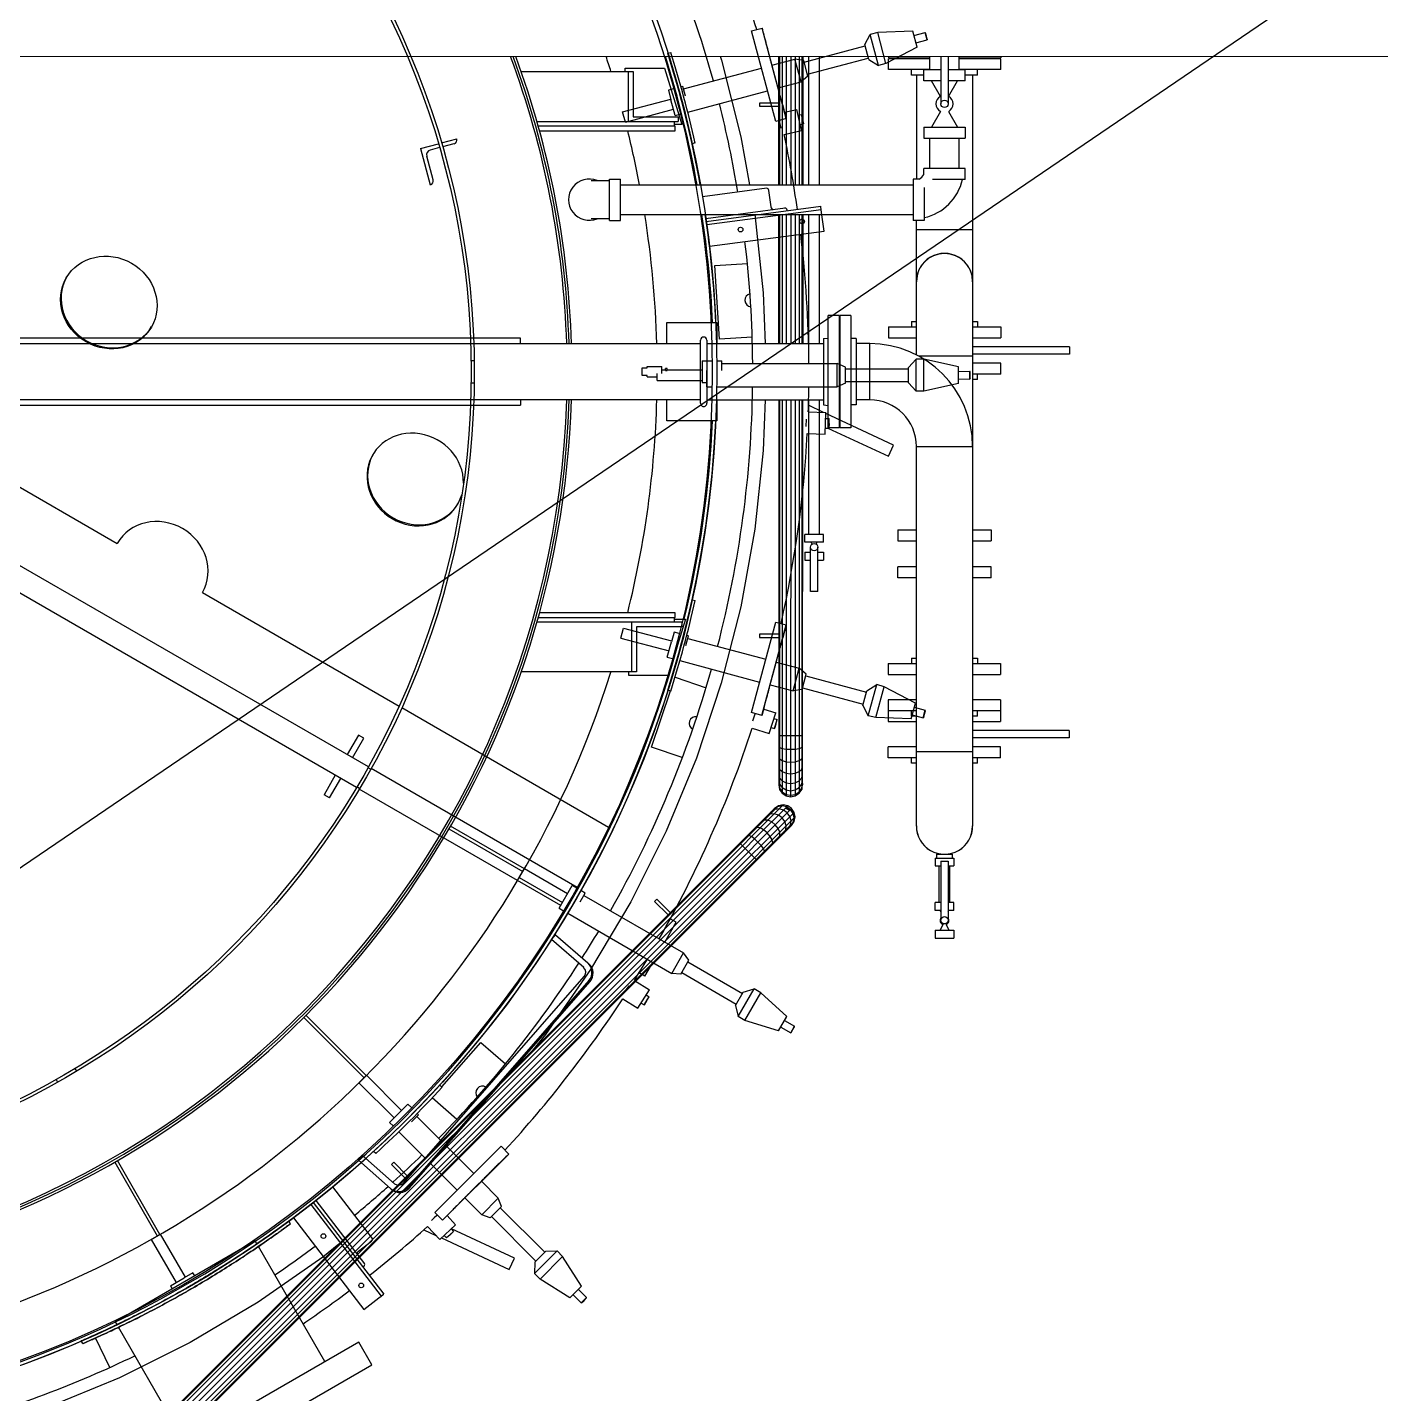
# Model space of a CAD drawing. Header units: metres. Extents: x 0 to 63075, y 0 to 44550.
# Drawn here: x 54203.9 to 54617.4, y 38707 to 39124.4 of the extents above; entities that cross this region are included whole.
import ezdxf

# ---------------------------------------------------------------- set-up
doc = ezdxf.new("R2010")
doc.units = ezdxf.units.M
doc.header["$LTSCALE"] = 75
for name, color, linetype in [('GSB', 7, 'Continuous'), ('ML6', 1, 'Continuous'), ('SDM', 7, 'Continuous'), ('SL1', 8, 'Continuous')]:
    doc.layers.add(name, color=color, linetype=linetype)
doc.styles.add('ROMANS', font='ROMANS.SHX')
doc.dimstyles.new('75___1-75', dxfattribs={"dimscale": 75, "dimtxt": 2.5, "dimasz": 2, "dimexe": 1.5, "dimexo": 1, "dimgap": 0.5, "dimtad": 1, "dimdec": 0, "dimzin": 12, "dimtxsty": 'ROMANS', "dimcen": 0, "dimclrd": 256, "dimclre": 256, "dimclrt": 3, "dimazin": 3, "dimtfac": 1, "dimtdec": 0, "dimtmove": 0, "dimatfit": 0, "dimfxl": 1, "dimlwd": -1, "dimlwe": -1, "dimarcsym": 0})

# ---------------------------------------------------------------- blocks, each defined once
blk = doc.blocks.new('A$C6bae614f')
at = {"layer": 'SL1'}
for p, q in [((376590.2, 35347.8), (376611.7, 35353.5)), ((376639.6, 35163.5), (376590.2, 35347.8)), ((376661, 35169.3), (376611.7, 35353.5)), ((376820.7, 35319.7), (376831.6, 35340.5)), ((376847, 35344.3), (376831.6, 35340.5)), ((376848.6, 35277.2), (376831.6, 35340.5)), ((376918.6, 35347.3), (376847, 35344.3)), ((376863.8, 35281.6), (376847, 35344.3)), ((376927.3, 35314.8), (376918.6, 35347.3)), ((376920.9, 35338.5), (376943.4, 35344.6)), ((376947.5, 35329.5), (376943.4, 35344.6)), ((376944.3, 35344), (376943.4, 35344.6)), ((376946.1, 35337.2), (376944.3, 35344)), ((376947.9, 35330.5), (376946.1, 35337.2)), ((376697.7, 35283.8), (376821.4, 35317)), ((376828.8, 35289.7), (376820.7, 35319.7)), ((376927.3, 35314.8), (376863.8, 35281.6)), ((376924.9, 35323.6), (376947.5, 35329.5)), ((376947.9, 35330.5), (376947.5, 35329.5)), ((371508.3, 35296), (387557.8, 35295.5)), ((376420.1, 35302.2), (376426.2, 35303.8)), ((376526.4, 35295.9), (376529, 35288.1)), ((376529, 35288.1), (376568.7, 35132.4)), ((376632, 35277.8), (376678.7, 35290.3)), ((376645.7, 35034.3), (376645.7, 35295.8)), ((376647.6, 35295.8), (376647.5, 35034.3)), ((376652.8, 35295.8), (376652.8, 35034.3)), ((376660.8, 35295.8), (376660.7, 35034.3)), ((376670.1, 35295.8), (376670.1, 35034.3)), ((376691.1, 35244.2), (376678.7, 35290.3)), ((376696.7, 35287.3), (376678.7, 35290.3)), ((376679.4, 35295.8), (376679.4, 35034.3)), ((376687.3, 35295.8), (376687.3, 35034.3)), ((376692.6, 35295.8), (376692.6, 35034.3)), ((376694.5, 35295.8), (376694.5, 35034.3)), ((376705.2, 35255.8), (376696.7, 35287.3)), ((376704.2, 35259.3), (376828, 35292.4)), ((376707.3, 35034.3), (376707.3, 35295.8)), ((376728.6, 35034.3), (376728.6, 35295.8)), ((376828.8, 35289.7), (376848.6, 35277.2)), ((376863.8, 35281.6), (376848.6, 35277.2)), ((376868.7, 35295.8), (376868.7, 35292.7)), ((376868.7, 35292.7), (376952.8, 35292.7)), ((376952.8, 35291.1), (376868.7, 35291.1)), ((376868.7, 35268.8), (376868.7, 35291.1)), ((376952.8, 35268.6), (376952.8, 35295.8)), ((376975.5, 35295.8), (376975.5, 35199.1)), ((376990.5, 35295.8), (376990.5, 35199.1)), ((377013.1, 35268.6), (377013.1, 35295.8)), ((377013.1, 35292.7), (377097.3, 35292.7)), ((377097.3, 35291.1), (377013.1, 35291.1)), ((377097.3, 35295.8), (377097.3, 35292.7)), ((377097.3, 35268.8), (377097.3, 35291.1)), ((376121.6, 35265), (376349.3, 35265)), ((376333.4, 35272.1), (376413.4, 35272.1)), ((376333.4, 35265), (376333.4, 35272.1)), ((376339.7, 35265), (376339.7, 35163.4)), ((376349.3, 35265), (376349.3, 35173)), ((376413.4, 35272.1), (376448.4, 35157.1)), ((376452.1, 35229.6), (376610.5, 35272)), ((376705.2, 35255.8), (376691.1, 35244.2)), ((376952.8, 35268.8), (376868.7, 35268.8)), ((376915.5, 35257.8), (376915.5, 35268.8)), ((376940.9, 35257.8), (376915.5, 35257.8)), ((376925.8, 35257.8), (376925.8, 35046.2)), ((376975.5, 35268.6), (376940.9, 35268.6)), ((376940.9, 35246.3), (376940.9, 35268.6)), ((377025, 35268.6), (376990.5, 35268.6)), ((377097.3, 35268.8), (377013.1, 35268.8)), ((377025, 35246.3), (377025, 35268.6)), ((377050.4, 35257.8), (377025, 35257.8)), ((377040.1, 35257.8), (377040.1, 33729.7)), ((377050.4, 35257.8), (377050.4, 35268.8)), ((376431.8, 35229.6), (376421.3, 35226.8)), ((376421.3, 35226.8), (376426.5, 35207.2)), ((376441, 35232.1), (376441, 35232.1)), ((376450.7, 35234.7), (376447, 35233.7)), ((376456, 35215.1), (376450.7, 35234.7)), ((376460.7, 35182.5), (376622.9, 35225.9)), ((376644.3, 35231.7), (376691.1, 35244.2)), ((376975.5, 35246.3), (376940.9, 35246.3)), ((376974.5, 35214.2), (376956.5, 35246.3)), ((377025, 35246.3), (376990.5, 35246.3)), ((376991.4, 35214.2), (377009.4, 35246.3)), ((376328.2, 35182.7), (376426.1, 35208.9)), ((376435, 35175.6), (376426.5, 35207.2)), ((376606.6, 35200.9), (376606.6, 35194.6)), ((376645.7, 35200.9), (376606.6, 35200.9)), ((376606.6, 35194.6), (376645.7, 35194.6)), ((376333.7, 35162.2), (376328.2, 35182.7)), ((376333.7, 35162.2), (376431.6, 35188.4)), ((376349.3, 35173), (376441.3, 35173)), ((376435, 35175.6), (376445.4, 35178.4)), ((376441.3, 35173), (376441.3, 35163.4)), ((376661, 35169.3), (376639.6, 35163.5)), ((376657.6, 35182.3), (376682.4, 35188)), ((376692.3, 35145.2), (376682.4, 35188)), ((376685.2, 35176), (376692, 35177.6)), ((376696.3, 35158.8), (376692, 35177.6)), ((376694.2, 35168.2), (376692, 35177.6)), ((376694.2, 35168.2), (376696.3, 35158.8)), ((376974.5, 35183.9), (376956.5, 35151.8)), ((376991.4, 35183.9), (377009.4, 35151.8)), ((376153.8, 35163.4), (376441.3, 35163.4)), ((376435.1, 35153.9), (376156.5, 35153.9)), ((376159.1, 35144.4), (376435.1, 35144.4)), ((376432.8, 35163.4), (376432.8, 35153.9)), ((376448.4, 35157.1), (376432.8, 35157.1)), ((376435.1, 35144.4), (376435.1, 35153.9)), ((376646.8, 35164.1), (376650.1, 35149.9)), ((376656.8, 35136.9), (376692.3, 35145.2)), ((376689.5, 35157.2), (376696.3, 35158.8)), ((376940.9, 35151.8), (377025, 35151.8)), ((376940.9, 35151.8), (376940.9, 35129.6)), ((377025, 35151.8), (377025, 35129.6)), ((375917.2, 35108.2), (375953.6, 35117.9)), ((375955.8, 35110.2), (375936.7, 35105.1)), ((375959.7, 35119.6), (375990.8, 35127.9)), ((375985.1, 35118.1), (375961.9, 35111.9)), ((376475.6, 35119.6), (376469.5, 35118)), ((376568.7, 35132.4), (376586.4, 35034.3)), ((376940.9, 35129.6), (377025, 35129.6)), ((376952.8, 35067.7), (376952.8, 35129.6)), ((377013.1, 35067.7), (377013.1, 35129.6)), ((375917.2, 35108.2), (375936.9, 35034.6)), ((375942.6, 35044.4), (375929.6, 35092.9)), ((377025, 35067.7), (376940.9, 35067.7)), ((376940.9, 35055.6), (376940.9, 35067.7)), ((377025, 35045.4), (377025, 35067.7)), ((376264.1, 35043), (376301.4, 35043)), ((376301.4, 34962.1), (376301.4, 35046.2)), ((376301.4, 35046.2), (376323.6, 35046.2)), ((376323.6, 34962.1), (376323.6, 35046.2)), ((376323.6, 35034.3), (376919.5, 35034.3)), ((376621.5, 35027.4), (376490.4, 35010.2)), ((376919.5, 35046.2), (376919.5, 34962.1)), ((376931.6, 35046.2), (376919.5, 35046.2)), ((376941.7, 35028.8), (376941.7, 34962.1)), ((377025, 35045.4), (376958.3, 35045.4)), ((376630, 34989.8), (376625.6, 35022.9)), ((376323.6, 34974), (376919.5, 34974)), ((376497.3, 34966.2), (376658.5, 34987.5)), ((376498.2, 34960), (376731.4, 34990.7)), ((376499.2, 34953.7), (376732.2, 34984.4)), ((376597.2, 34974), (376614.3, 34814.7)), ((376645.7, 34711.3), (376645.7, 34974)), ((376647.5, 34974), (376647.5, 34711.3)), ((376652.8, 34974), (376652.8, 34711.3)), ((376660.7, 34974), (376660.7, 34711.3)), ((376662.8, 34981.6), (376662.6, 34983)), ((376670.1, 34974), (376670.1, 34711.3)), ((376679.4, 34974), (376679.4, 34711.3)), ((376687.3, 34974), (376687.3, 34711.3)), ((376692.6, 34974), (376692.6, 34711.3)), ((376694.5, 34974), (376694.5, 34711.3)), ((376707.3, 34711.3), (376707.3, 34974)), ((376728.6, 34711.3), (376728.6, 34974)), ((376731.5, 34989.3), (376731.4, 34990.7)), ((376732.2, 34984.4), (376731.5, 34989.3)), ((376733, 34978.4), (376732.2, 34984.4)), ((376738, 34940.3), (376733, 34978.4)), ((376301.4, 34965.3), (376264.1, 34965.3)), ((376301.4, 34962.1), (376323.6, 34962.1)), ((376498.4, 34960), (376498.5, 34958.6)), ((376498.5, 34958.6), (376500, 34947.7)), ((376500, 34947.7), (376504.3, 34914.6)), ((376941.7, 34962.1), (376919.5, 34962.1)), ((376925.8, 34688.6), (376925.8, 34962.1)), ((376505, 34909.6), (376738, 34940.3)), ((377040.1, 34942.7), (376925.8, 34942.7)), ((376504.3, 34914.6), (376505, 34909.6)), ((376515.6, 34870), (376582, 34874.3)), ((376525.4, 34720.3), (376515.6, 34870)), ((376614.3, 34814.7), (376618, 34711.3)), ((376418.1, 34754.2), (376520.1, 34754.2)), ((376418.1, 34711.3), (376418.1, 34754.2)), ((376520.1, 34754.2), (376520.1, 34711.3)), ((376746.1, 34539.9), (376746.1, 34768.5)), ((376768.5, 34768.5), (376746.1, 34768.5)), ((376768.5, 34768.5), (376768.5, 34539.9)), ((376770.1, 34768.5), (376770.1, 34539.9)), ((376792.4, 34768.5), (376770.1, 34768.5)), ((376792.4, 34768.5), (376792.4, 34539.9)), ((376915.5, 34756.5), (376925.8, 34756.5)), ((376915.5, 34756.5), (376915.5, 34745.5)), ((377040.1, 34756.5), (377050.4, 34756.5)), ((377050.4, 34756.5), (377050.4, 34745.5)), ((376120.1, 34722.4), (374662.2, 34722.5)), ((376120.1, 34711.3), (376120.1, 34722.4)), ((376591.8, 34724.6), (376525.4, 34720.3)), ((376736.8, 34721.6), (376746.1, 34722.7)), ((376736.8, 34721.6), (376736.8, 34586.7)), ((376770.1, 34732.8), (376768.5, 34732.8)), ((376803.4, 34721.6), (376792.4, 34721.6)), ((376803.4, 34721.6), (376803.4, 34586.7)), ((376868.7, 34745.5), (376925.8, 34745.5)), ((376868.7, 34745.5), (376868.7, 34723.2)), ((376868.7, 34723.2), (376925.8, 34723.2)), ((377040.1, 34745.5), (377097.3, 34745.5)), ((377040.1, 34723.2), (377097.3, 34723.2)), ((377097.3, 34745.5), (377097.3, 34723.2)), ((374370.1, 34711.4), (376486.7, 34711.3)), ((376486.7, 34589.9), (376486.7, 34718.5)), ((376499.4, 34718.5), (376499.4, 34589.9)), ((376499.4, 34711.3), (376736.8, 34711.3)), ((376831, 34711.3), (376803.4, 34711.3)), ((376830.9, 34597), (376831, 34711.3)), ((377237, 34704.9), (377040.1, 34704.9)), ((377237, 34704.9), (377237, 34689.9)), ((376026.3, 34676.7), (376019.9, 34676.7)), ((376490.1, 34676.2), (376490.1, 34632.2)), ((376490.1, 34676.2), (376510.5, 34676.2)), ((376520, 34676.2), (376530.1, 34676.2)), ((376530.1, 34656.9), (376530.1, 34676.2)), ((376530.1, 34671.1), (376764.7, 34671.1)), ((376764.7, 34623.4), (376764.7, 34671.1)), ((376781.3, 34663.6), (376764.7, 34671.1)), ((376909.4, 34662.8), (376925.4, 34680)), ((376925.4, 34614.4), (376925.4, 34680)), ((376941.2, 34679.7), (376925.4, 34680)), ((377040.1, 34685.7), (376931.2, 34685.7)), ((376941.2, 34614.8), (376941.2, 34679.7)), ((377011.1, 34664), (376941.2, 34679.7)), ((377237, 34689.9), (377040.1, 34689.9)), ((377097.3, 34671.6), (377040.1, 34671.6)), ((377097.3, 34649.3), (377097.3, 34671.6)), ((376368.2, 34661.9), (376378.2, 34661.9)), ((376368.2, 34646.4), (376368.2, 34661.9)), ((376378.2, 34646.4), (376368.2, 34646.4)), ((376378.2, 34661.9), (376378.2, 34664.8)), ((376378.2, 34664.8), (376408.2, 34664.8)), ((376378.2, 34643.5), (376378.2, 34646.4)), ((376378.2, 34643.5), (376398.2, 34643.5)), ((376398.2, 34636.6), (376398.2, 34650.7)), ((376408.2, 34650.7), (376408.2, 34664.8)), ((376408.2, 34657.9), (376415.7, 34657.9)), ((376415.7, 34657.7), (376415.7, 34660.7)), ((376415.7, 34660.7), (376418.9, 34660.7)), ((376418.9, 34660.6), (376415.7, 34660.6)), ((376418.9, 34656.2), (376415.7, 34656.2)), ((376415.7, 34655.8), (376415.7, 34656.2)), ((376418.9, 34660.6), (376418.9, 34660.7)), ((376418.9, 34657.7), (376418.9, 34660.6)), ((376418.9, 34657.9), (376490.1, 34657.9)), ((376418.9, 34655.8), (376418.9, 34656.2)), ((376499.6, 34623.4), (376499.6, 34656.9)), ((376781.3, 34630.9), (376781.3, 34663.6)), ((376781.3, 34659.9), (376909.4, 34659.9)), ((376909.4, 34631.7), (376909.4, 34662.8)), ((377011.1, 34630.4), (377011.1, 34664)), ((377011.1, 34655), (377034.4, 34655.1)), ((377011.1, 34639.5), (377034.4, 34639.4)), ((377034.4, 34639.4), (377034.4, 34655.1)), ((377035.1, 34654.2), (377034.4, 34655.1)), ((377035.1, 34640.3), (377034.4, 34639.4)), ((377035.1, 34640.3), (377035.1, 34654.2)), ((377097.3, 34649.3), (377040.1, 34649.3)), ((377050.4, 34638.3), (377040.1, 34638.3)), ((377050.4, 34638.3), (377050.4, 34649.3)), ((376019.9, 34631.7), (376026.3, 34631.7)), ((376398.2, 34636.6), (376490.1, 34636.6)), ((376490.1, 34632.2), (376499.6, 34632.2)), ((376499.6, 34623.4), (376510.3, 34623.4)), ((376519.9, 34623.4), (376764.7, 34623.4)), ((376781.3, 34630.9), (376764.7, 34623.4)), ((376781.3, 34634.5), (376909.4, 34634.5)), ((376909.4, 34631.7), (376925.4, 34614.4)), ((376941.2, 34614.8), (376925.4, 34614.4)), ((377011.1, 34630.4), (376941.2, 34614.8)), ((376486.7, 34597), (374370.1, 34597.1)), ((374662.2, 34586), (376120.1, 34585.9)), ((376120.1, 34597), (376120.1, 34585.9)), ((376418.1, 34554.2), (376418.1, 34597)), ((376499.4, 34597), (376736.8, 34597)), ((376520.1, 34597), (376520.1, 34554.2)), ((376618, 34597), (376614.3, 34493.7)), ((376645.7, 34597), (376645.6, 33816.3)), ((376647.5, 34597), (376647.5, 33807.2)), ((376652.8, 34597), (376652.8, 33796.5)), ((376660.7, 34597), (376660.7, 33791.2)), ((376670.1, 34597), (376670, 33789.4)), ((376679.4, 34597), (376679.4, 33794.3)), ((376687.3, 34597), (376687.3, 33799.4)), ((376692.6, 34597), (376692.6, 33804.4)), ((376694.4, 33816.3), (376694.5, 34597)), ((376736.9, 34571.5), (376706.2, 34585.9)), ((376707.3, 34323.1), (376707.3, 34597)), ((376728.6, 34323.1), (376728.6, 34597)), ((376736.8, 34586.7), (376746.1, 34585.6)), ((376803.4, 34586.7), (376792.4, 34586.7)), ((376830.9, 34597), (376803.4, 34597)), ((374849.7, 34565), (375300.1, 34305)), ((376520.1, 34554.2), (376418.1, 34554.2)), ((376701.2, 34557.5), (376700.7, 34542.9)), ((376705.8, 34572.6), (376741.7, 34571.4)), ((376741, 34549.4), (376741.7, 34571.4)), ((376741.3, 34559.1), (376748.3, 34558.8)), ((376879.4, 34505.1), (376741.7, 34569.3)), ((376747.6, 34539.5), (376748.3, 34558.8)), ((376748, 34549.1), (376748.3, 34558.8)), ((376770.1, 34575.5), (376768.5, 34575.5)), ((376703.8, 34528.6), (376740.2, 34527.4)), ((376740.2, 34527.4), (376741, 34549.4)), ((376740.7, 34539.7), (376747.6, 34539.5)), ((376745.4, 34539.6), (376868.7, 34482.1)), ((376768.5, 34539.9), (376746.1, 34539.9)), ((376748, 34549.1), (376747.6, 34539.5)), ((376792.4, 34539.9), (376770.1, 34539.9)), ((375810.9, 33850.2), (374642, 34525.1)), ((376868.7, 34482.1), (376879.4, 34505.1)), ((376925.8, 33729.7), (376925.8, 34502.2)), ((376925.8, 34502.2), (377040.1, 34502.2)), ((375786.8, 33808.4), (374617.8, 34483.3)), ((376614.3, 34493.7), (376597.2, 34334)), ((376597.2, 34334), (376568.6, 34175.9)), ((376887.7, 34332.7), (376925.8, 34332.7)), ((376887.7, 34332.7), (376887.7, 34310.4)), ((377040.1, 34332.7), (377078.2, 34332.7)), ((377078.2, 34332.7), (377078.2, 34310.4)), ((376737, 34323.1), (376698.9, 34323.1)), ((376698.9, 34307.2), (376698.9, 34323.1)), ((376737, 34307.2), (376698.9, 34307.2)), ((376714, 34303.5), (376711.8, 34307.2)), ((376721.8, 34303.5), (376724.1, 34307.2)), ((376737, 34307.2), (376737, 34323.1)), ((376887.7, 34310.4), (376925.8, 34310.4)), ((377040.1, 34310.4), (377078.2, 34310.4)), ((376698.9, 34286.9), (376710.4, 34286.9)), ((376698.9, 34286.9), (376698.9, 34271.1)), ((376710.4, 34207.1), (376710.4, 34297.1)), ((376725.4, 34207.1), (376725.4, 34297.1)), ((376725.4, 34286.9), (376737, 34286.9)), ((376737, 34286.9), (376737, 34271.1)), ((376698.9, 34271.1), (376710.4, 34271.1)), ((376725.4, 34271.1), (376737, 34271.1)), ((376925.8, 34257), (376887.7, 34257)), ((376887.7, 34234.7), (376887.7, 34257)), ((377078.2, 34257), (377040.1, 34257)), ((377078.2, 34234.7), (377078.2, 34257)), ((376925.8, 34234.7), (376887.7, 34234.7)), ((377078.2, 34234.7), (377040.1, 34234.7)), ((375473.3, 34205), (375873.3, 33974)), ((376725.4, 34207.1), (376710.4, 34207.1)), ((376469.4, 34190.4), (376475.5, 34188.7)), ((376568.6, 34175.9), (376528.9, 34020.3)), ((376448.6, 34144.9), (376153.8, 34144.9)), ((376156.5, 34154.4), (376435, 34154.4)), ((376435, 34164), (376159.1, 34164)), ((376347, 34043.3), (376347, 34144.9)), ((376456, 34150.9), (376421, 34035.9)), ((376432.7, 34154.4), (376432.7, 34144.9)), ((376432.7, 34150.9), (376456, 34150.9)), ((376435, 34154.4), (376435, 34164)), ((376448.6, 34144.9), (376448.6, 34135.4)), ((376590.2, 33960.6), (376639.5, 34144.8)), ((376611.6, 33954.8), (376661, 34139)), ((376639.5, 34144.8), (376661, 34139)), ((376324.6, 34112.3), (376330.1, 34132.8)), ((376324.6, 34112.3), (376422.5, 34086.1)), ((376330.1, 34132.8), (376427.9, 34106.6)), ((376356.6, 34135.4), (376356.6, 34043.3)), ((376448.6, 34135.4), (376356.6, 34135.4)), ((376432.8, 34124.5), (376427.5, 34104.9)), ((376443.3, 34121.7), (376432.8, 34124.5)), ((376452.4, 34119.2), (376452.4, 34119.2)), ((376457, 34097), (376462.2, 34116.6)), ((376462.2, 34116.6), (376458.5, 34117.6)), ((376460.8, 34111.5), (376619.3, 34069.1)), ((376606.6, 34120.1), (376606.6, 34113.8)), ((376645.7, 34120.1), (376606.6, 34120.1)), ((376606.6, 34113.8), (376645.7, 34113.8)), ((376419, 34073.3), (376427.5, 34104.9)), ((376419, 34073.3), (376429.4, 34070.5)), ((376444.7, 34066.4), (376606.9, 34022.9)), ((376640.7, 34063.3), (376687.4, 34050.8)), ((376868.6, 34060.7), (376925.8, 34060.7)), ((376868.6, 34060.7), (376868.6, 34038.3)), ((376915.5, 34071.6), (376925.8, 34071.6)), ((376915.5, 34071.6), (376915.5, 34060.7)), ((377040.1, 34071.6), (377050.4, 34071.6)), ((377040.1, 34060.7), (377097.2, 34060.7)), ((377050.4, 34071.6), (377050.4, 34060.7)), ((377097.2, 34060.7), (377097.2, 34038.3)), ((376356.6, 34043.3), (376121.6, 34043.3)), ((376341, 34035.9), (376341, 34043.3)), ((376421, 34035.9), (376341, 34035.9)), ((376434.8, 34032.4), (376434.8, 34032.5)), ((376434.8, 34032.5), (376497.8, 34011.1)), ((376675.1, 34004.7), (376687.4, 34050.8)), ((376701.6, 34039.2), (376687.4, 34050.8)), ((376693.1, 34007.6), (376701.6, 34039.2)), ((376700.6, 34035.7), (376824.4, 34002.5)), ((376868.6, 34038.3), (376925.8, 34038.3)), ((377040.1, 34038.3), (377097.2, 34038.3)), ((376386.6, 33890.5), (376425.4, 34004.7)), ((376426.2, 34004.5), (376420.1, 34006.1)), ((376528.9, 34020.3), (376478.2, 33867.9)), ((376628.3, 34017.2), (376675.1, 34004.7)), ((376693.1, 34007.6), (376675.1, 34004.7)), ((376694, 34011.1), (376817.8, 33978)), ((376817.1, 33975.2), (376825.1, 34005.3)), ((376825.1, 34005.3), (376845, 34017.8)), ((376828, 33954.4), (376845, 34017.8)), ((376843.4, 33950.7), (376860.2, 34013.4)), ((376860.2, 34013.4), (376845, 34017.8)), ((376923.7, 33980.2), (376860.2, 34013.4)), ((375878.9, 33970.8), (376299.7, 33727.8)), ((376817.1, 33975.2), (376828, 33954.4)), ((376868.6, 33986.8), (376868.6, 33942.8)), ((376925.8, 33986.8), (376868.6, 33986.8)), ((376915, 33947.7), (376923.7, 33980.2)), ((376921.3, 33971.4), (376943.9, 33965.5)), ((377097.2, 33986.8), (377040.1, 33986.8)), ((377097.2, 33986.8), (377097.2, 33942.8)), ((376611.6, 33954.8), (376590.2, 33960.6)), ((376596.8, 33957.4), (376592.5, 33943.5)), ((376615.1, 33967.8), (376639.5, 33960.4)), ((376626.6, 33918.3), (376639.5, 33960.4)), ((376635.9, 33948.6), (376642.6, 33946.5)), ((376636.9, 33928), (376642.6, 33946.5)), ((376639.8, 33937.3), (376642.6, 33946.5)), ((376843.4, 33950.7), (376828, 33954.4)), ((376915, 33947.7), (376843.4, 33950.7)), ((376925.8, 33964.4), (376868.6, 33964.4)), ((376868.6, 33942.8), (376925.8, 33942.8)), ((376915.5, 33953.5), (376915.5, 33964.4)), ((376925.8, 33953.5), (376915.5, 33953.5)), ((376917.3, 33956.4), (376939.8, 33950.3)), ((376939.8, 33950.3), (376943.9, 33965.5)), ((376940.6, 33951), (376939.8, 33950.3)), ((376940.6, 33951), (376942.5, 33957.7)), ((376942.5, 33957.7), (376944.3, 33964.5)), ((376944.3, 33964.5), (376943.9, 33965.5)), ((377097.2, 33964.4), (377040.1, 33964.4)), ((377050.4, 33953.5), (377040.1, 33953.5)), ((377040.1, 33942.8), (377097.2, 33942.8)), ((377050.4, 33953.5), (377050.4, 33964.4)), ((375790.7, 33914.8), (375767.8, 33875.1)), ((375801.7, 33908.5), (375790.7, 33914.8)), ((376591.8, 33928.9), (376626.6, 33918.3)), ((376630.2, 33930.1), (376636.9, 33928)), ((376639.8, 33937.3), (376636.9, 33928)), ((377236.9, 33924.5), (377040.1, 33924.5)), ((377236.9, 33924.5), (377236.9, 33909.5)), ((375778.8, 33868.8), (375801.7, 33908.5)), ((376449.6, 33869), (376386.6, 33890.5)), ((376645.6, 33913.8), (376694.4, 33913.8)), ((376645.6, 33891.5), (376647.5, 33889.4)), ((376647.5, 33889.4), (376652.8, 33887.7)), ((376652.8, 33887.7), (376660.7, 33886.5)), ((376679.4, 33886.5), (376687.3, 33887.7)), ((376687.3, 33887.7), (376692.6, 33889.4)), ((376692.6, 33889.4), (376694.4, 33891.5)), ((376925.8, 33891.2), (376868.6, 33891.2)), ((376868.6, 33868.9), (376868.6, 33891.2)), ((377236.9, 33909.5), (377040.1, 33909.5)), ((377097.2, 33891.2), (377040.1, 33891.2)), ((377097.2, 33868.9), (377097.2, 33891.2)), ((376478.2, 33867.9), (376416.7, 33719.5)), ((376645.6, 33870.4), (376647.5, 33866.3)), ((376647.5, 33866.3), (376652.8, 33862.9)), ((376652.8, 33862.9), (376660.7, 33860.6)), ((376660.7, 33886.5), (376670, 33886.1)), ((376660.7, 33860.6), (376670, 33859.8)), ((376670, 33886.1), (376679.4, 33886.5)), ((376670, 33859.8), (376679.4, 33860.6)), ((376679.4, 33860.6), (376687.3, 33862.9)), ((376687.3, 33862.9), (376692.6, 33866.3)), ((376692.6, 33866.3), (376694.4, 33870.4)), ((376925.8, 33868.9), (376868.6, 33868.9)), ((376915.5, 33857.9), (376915.5, 33868.9)), ((376925.8, 33881.7), (377040.1, 33881.7)), ((377097.2, 33868.9), (377040.1, 33868.9)), ((377050.4, 33857.9), (377050.4, 33868.9)), ((375743.6, 33833.3), (375720.7, 33793.6)), ((375810.1, 33848.8), (375815.6, 33845.6)), ((376235.7, 33604.9), (375816.4, 33847)), ((376645.6, 33851.4), (376647.5, 33845.6)), ((376645.6, 33835.6), (376647.5, 33828.3)), ((376647.5, 33845.6), (376652.8, 33840.7)), ((376652.8, 33840.7), (376660.7, 33837.4)), ((376660.7, 33837.4), (376670, 33836.2)), ((376670, 33836.2), (376679.4, 33837.4)), ((376679.4, 33837.4), (376687.3, 33840.7)), ((376687.3, 33840.7), (376692.6, 33845.6)), ((376692.6, 33845.6), (376694.4, 33851.4)), ((376692.6, 33828.3), (376694.4, 33835.6)), ((376925.8, 33857.9), (376915.5, 33857.9)), ((377050.4, 33857.9), (377040.1, 33857.9)), ((375731.7, 33787.2), (375754.6, 33826.9)), ((375793.1, 33806.6), (375787.6, 33809.8)), ((376202.2, 33568.5), (375792.3, 33805.2)), ((376645.6, 33823.7), (376647.5, 33815.3)), ((376645.6, 33816.3), (376647.5, 33807.2)), ((376645.6, 33816.3), (376645.6, 33813.8)), ((376645.6, 33813.8), (376647.5, 33804.4)), ((376647.5, 33828.3), (376652.8, 33822.1)), ((376647.5, 33815.3), (376652.8, 33808.1)), ((376647.5, 33807.2), (376652.8, 33799.4)), ((376647.5, 33807.2), (376647.5, 33804.4)), ((376647.5, 33804.4), (376652.8, 33796.5)), ((376652.8, 33822.1), (376660.7, 33818)), ((376652.8, 33808.1), (376660.7, 33803.4)), ((376660.7, 33818), (376670, 33816.5)), ((376660.7, 33803.4), (376670, 33801.7)), ((376670, 33816.5), (376679.4, 33818)), ((376670, 33801.7), (376679.4, 33803.4)), ((376679.4, 33818), (376687.3, 33822.1)), ((376679.4, 33803.4), (376687.3, 33808.1)), ((376687.3, 33822.1), (376692.6, 33828.3)), ((376687.3, 33808.1), (376692.6, 33815.3)), ((376687.3, 33799.4), (376692.6, 33807.2)), ((376687.3, 33796.5), (376692.6, 33804.4)), ((376692.6, 33815.3), (376694.4, 33823.7)), ((376692.6, 33807.2), (376694.4, 33816.3)), ((376692.6, 33804.4), (376694.4, 33813.8)), ((376694.4, 33816.3), (376694.4, 33813.8)), ((375731.7, 33787.2), (375720.7, 33793.6)), ((376652.8, 33799.4), (376660.7, 33794.3)), ((376652.8, 33796.5), (376660.7, 33791.2)), ((376660.7, 33794.3), (376670, 33792.5)), ((376660.7, 33791.2), (376670, 33789.4)), ((376670, 33792.5), (376679.4, 33794.3)), ((376670, 33789.4), (376679.4, 33791.2)), ((376679.4, 33794.3), (376687.3, 33799.4)), ((376679.4, 33791.2), (376687.3, 33796.5)), ((376679.4, 33794.3), (376679.4, 33791.2)), ((376687.3, 33799.4), (376687.3, 33796.5)), ((376582.5, 33710.7), (376635.7, 33763.9)), ((376585.2, 33710.8), (376643.4, 33769)), ((376590.2, 33708.3), (376636.6, 33754.7)), ((376596.7, 33703.6), (376664, 33771)), ((376677.2, 33757.7), (376609.9, 33690.4)), ((376628.5, 33754.1), (376622, 33750.2)), ((376636.6, 33754.7), (376628.5, 33754.1)), ((376637.7, 33763.3), (376630.4, 33758.7)), ((376643.4, 33769), (376635.7, 33763.9)), ((376635.7, 33763.9), (376637.4, 33765.7)), ((376636.6, 33754.7), (376646.5, 33764.6)), ((376645.1, 33752), (376636.6, 33754.7)), ((376645.4, 33771), (376637.4, 33765.7)), ((376646.5, 33764.6), (376637.7, 33763.3)), ((376643.4, 33769), (376645.4, 33771)), ((376652.6, 33770.7), (376643.4, 33769)), ((376652.8, 33746.5), (376645.1, 33752)), ((376654.7, 33772.8), (376645.4, 33771)), ((376646.5, 33764.6), (376654.7, 33772.8)), ((376655.4, 33762.4), (376646.5, 33764.6)), ((376661.9, 33768.8), (376652.6, 33770.7)), ((376652.8, 33746.5), (376663.2, 33757)), ((376664, 33771), (376654.7, 33772.8)), ((376663.2, 33757), (376655.4, 33762.4)), ((376660.7, 33765.8), (376662.8, 33767.9)), ((376667.5, 33761.2), (376660.7, 33765.8)), ((376661.9, 33768.8), (376669.7, 33763.5)), ((376662.8, 33767.9), (376669.6, 33763.4)), ((376669.7, 33763.5), (376663.2, 33757)), ((376668.6, 33749.2), (376663.2, 33757)), ((376671.9, 33765.7), (376664, 33771)), ((376670.9, 33740.2), (376668.6, 33749.2)), ((376669.7, 33763.5), (376671.9, 33765.7)), ((376675.1, 33755.6), (376669.7, 33763.5)), ((376677.2, 33757.7), (376671.9, 33765.7)), ((376677, 33746.3), (376675.1, 33755.6)), ((376677, 33746.3), (376679.1, 33748.4)), ((376679.1, 33748.4), (376677.2, 33757.7)), ((376677.2, 33739.1), (376679.1, 33748.4)), ((375974.9, 33723.9), (376125.2, 33637.2)), ((376128.4, 33642.7), (375978.1, 33729.4)), ((376601.6, 33727.2), (376597.4, 33725.6)), ((376607.7, 33725.9), (376601.6, 33727.2)), ((376603.5, 33697.3), (376652.8, 33746.5)), ((376615, 33721.9), (376607.7, 33725.9)), ((376616.2, 33741.8), (376610.8, 33739)), ((376614.6, 33683.9), (376677, 33746.3)), ((376622.1, 33715.9), (376615, 33721.9)), ((376623.5, 33741.6), (376616.2, 33741.8)), ((376617, 33676.2), (376664.9, 33724.2)), ((376617.1, 33679), (376675.3, 33737.1)), ((376631.4, 33738.3), (376623.5, 33741.6)), ((376638.8, 33732.5), (376631.4, 33738.3)), ((376644.6, 33725.1), (376638.8, 33732.5)), ((376647.9, 33717.2), (376644.6, 33725.1)), ((376658.3, 33738.8), (376652.8, 33746.5)), ((376656.5, 33715.7), (376660.4, 33722.2)), ((376661, 33730.3), (376658.3, 33738.8)), ((376660.4, 33722.2), (376661, 33730.3)), ((376664.9, 33724.2), (376669.6, 33731.4)), ((376664.9, 33724.2), (376670.2, 33729.4)), ((376669.6, 33731.4), (376670.9, 33740.2)), ((376670.2, 33729.4), (376675.3, 33737.1)), ((376670.2, 33729.4), (376671.9, 33731.2)), ((376671.9, 33731.2), (376677.2, 33739.1)), ((376675.3, 33737.1), (376677, 33746.3)), ((376675.3, 33737.1), (376677.2, 33739.1)), ((375144.3, 32272.7), (376566.7, 33695)), ((375144.9, 32270.6), (376568, 33693.6)), ((376416.7, 33719.5), (376344.8, 33575.9)), ((376582.5, 33710.7), (376566.7, 33695)), ((376568, 33693.6), (376566.7, 33695)), ((376585.2, 33710.8), (376568, 33693.6)), ((376571.8, 33689.9), (376568, 33693.6)), ((376590.2, 33708.3), (376571.8, 33689.9)), ((376596.7, 33703.6), (376577.4, 33684.3)), ((376585.2, 33710.8), (376582.5, 33710.7)), ((376603.5, 33697.3), (376584, 33677.7)), ((376590.2, 33708.3), (376585.2, 33710.8)), ((376596.7, 33703.6), (376590.2, 33708.3)), ((376603.5, 33697.3), (376596.7, 33703.6)), ((376609.9, 33690.4), (376603.5, 33697.3)), ((376628.2, 33708.7), (376622.1, 33715.9)), ((376632.1, 33701.5), (376628.2, 33708.7)), ((376631.9, 33691.1), (376633.5, 33695.3)), ((376633.5, 33695.3), (376632.1, 33701.5)), ((376645.3, 33704.5), (376648.1, 33710)), ((376648.1, 33710), (376647.9, 33717.2)), ((375139.4, 32246.5), (376577.4, 33684.3)), ((376584, 33677.7), (375142.6, 32236.4)), ((375153.5, 32271.7), (376571.8, 33689.9)), ((376590.6, 33671.1), (375159.1, 32239.7)), ((375161.9, 32231.3), (376596.2, 33665.5)), ((376596.2, 33665.5), (376571.8, 33689.9)), ((376609.9, 33690.4), (376590.6, 33671.1)), ((376614.6, 33683.9), (376596.2, 33665.5)), ((376599.9, 33661.8), (376596.2, 33665.5)), ((376617.1, 33679), (376599.9, 33661.8)), ((376601.2, 33660.4), (376617, 33676.2)), ((376614.6, 33683.9), (376609.9, 33690.4)), ((376617.1, 33679), (376614.6, 33683.9)), ((376617, 33676.2), (376617.1, 33679)), ((376963.9, 33664.5), (377002, 33664.5)), ((376963.9, 33664.5), (376963.9, 33648.7)), ((376967, 33672.6), (376998.8, 33672.6)), ((376967, 33672.6), (376967, 33664.5)), ((376998.8, 33672.6), (376998.8, 33664.5)), ((377002, 33664.5), (377002, 33648.7)), ((375176.8, 32238.7), (376599.9, 33661.8)), ((375178.8, 32238.2), (376601.2, 33660.4)), ((376117.7, 33624.9), (376128.3, 33643.3)), ((376128.3, 33643.3), (376216.1, 33592.6)), ((376601.2, 33660.4), (376599.9, 33661.8)), ((376963.9, 33648.7), (376975.4, 33648.7)), ((376972.2, 33574.1), (376972.3, 33648.7)), ((376975.4, 33658.1), (376990.4, 33658.1)), ((376975.4, 33658.1), (376975.4, 33538.1)), ((376990.4, 33658.1), (376990.4, 33538.1)), ((376990.4, 33648.7), (377002, 33648.7)), ((376993.6, 33574.1), (376993.6, 33648.7)), ((376117.7, 33624.9), (376205.5, 33574.2)), ((376198.8, 33562.8), (376225.4, 33608.7)), ((376234.8, 33603.3), (376225.4, 33608.7)), ((376241.6, 33575.9), (376251.8, 33593.4)), ((376251.8, 33593.4), (376243, 33598.5)), ((376249.1, 33588.9), (376452.3, 33471.6)), ((376397.7, 33581.2), (376393.2, 33576.7)), ((376425.3, 33553.5), (376397.7, 33581.2)), ((376198.8, 33562.8), (376208.2, 33557.4)), ((376344.8, 33575.9), (376262.9, 33437.7)), ((376393.2, 33576.7), (376420.8, 33549)), ((376975.4, 33574.1), (376963.9, 33574.1)), ((376963.9, 33558.2), (376963.9, 33574.1)), ((376975.4, 33558.2), (376963.9, 33558.2)), ((376975.4, 33555.1), (376974, 33558.2)), ((377002, 33574.1), (376990.4, 33574.1)), ((377002, 33558.2), (376990.4, 33558.2)), ((376990.4, 33555.1), (376991.8, 33558.2)), ((377002, 33558.2), (377002, 33574.1)), ((376216.4, 33552.6), (376428.4, 33430.2)), ((376413.7, 33493.9), (376436.9, 33534.2)), ((376436.9, 33534.2), (376425.1, 33541)), ((376979.3, 33529.8), (376974, 33517.9)), ((376986.5, 33529.8), (376991.8, 33517.9)), ((376183.5, 33499.1), (376191.9, 33508.6)), ((376248.9, 33441.9), (376183.5, 33499.1)), ((376191.9, 33508.6), (376257.3, 33451.4)), ((376963.9, 33517.9), (377002, 33517.9)), ((376963.9, 33517.9), (376963.9, 33502.1)), ((376963.9, 33502.1), (377002, 33502.1)), ((377002, 33517.9), (377002, 33502.1)), ((376428.4, 33430.2), (376452.3, 33471.6)), ((376462.9, 33456.7), (376452.3, 33471.6)), ((376257.3, 33451.4), (376259.4, 33449.6)), ((376373.4, 33424.2), (376389.8, 33452.5)), ((376446.6, 33428.4), (376462.9, 33456.7)), ((376461.1, 33453.6), (376572.1, 33389.5)), ((375882.2, 33003.3), (376250.1, 33424)), ((376259.7, 33415.6), (375891.8, 32995)), ((376262.9, 33437.7), (376171.2, 33305.8)), ((376352, 33415.7), (376382.6, 33396.6)), ((376373.4, 33424.2), (376361.6, 33431)), ((376446.6, 33428.4), (376428.4, 33430.2)), ((376448.4, 33431.6), (376559.4, 33367.5)), ((375893.9, 32993.1), (376261.8, 33413.7)), ((376337, 33399.1), (376332.8, 33392.5)), ((376340.5, 33404.9), (376337, 33399.1)), ((376359.3, 33359.3), (376382.6, 33396.6)), ((376558, 33365), (376573.5, 33392)), ((376563.1, 33342.1), (376595.9, 33398.9)), ((376573.5, 33392), (376595.9, 33398.9)), ((376577, 33334.5), (376609.5, 33390.7)), ((376609.5, 33390.7), (376595.9, 33398.9)), ((376662.2, 33342.2), (376609.5, 33390.7)), ((376328.4, 33378.6), (376359.3, 33359.3)), ((376365.8, 33369.8), (376371.7, 33366.1)), ((376371.7, 33366.1), (376382, 33382.5)), ((376376.9, 33374.3), (376371.7, 33366.1)), ((376376, 33386.2), (376382, 33382.5)), ((376376.9, 33374.3), (376382, 33382.5)), ((376558, 33365), (376563.1, 33342.1)), ((375679.5, 33340.3), (375802.1, 33217.6)), ((375806.6, 33222.1), (375684, 33344.8)), ((376577, 33334.5), (376563.1, 33342.1)), ((376645.4, 33313.1), (376577, 33334.5)), ((376645.4, 33313.1), (376662.2, 33342.2)), ((376657.7, 33334.3), (376677.9, 33322.8)), ((376171.2, 33305.8), (376145.1, 33273.3)), ((376649.9, 33321), (376670.1, 33309.2)), ((376670.1, 33309.2), (376677.9, 33322.8)), ((376671, 33309.6), (376670.1, 33309.2)), ((376671, 33309.6), (376674.5, 33315.7)), ((376674.5, 33315.7), (376678, 33321.7)), ((376678, 33321.7), (376677.9, 33322.8)), ((375960.1, 33199), (376039.7, 33289.7)), ((376039.7, 33289.7), (376089.8, 33245.8)), ((375217.6, 33231.2), (375214.4, 33236.7)), ((375791.8, 33207.7), (375806.8, 33222.7)), ((375806.8, 33222.7), (375878.4, 33151)), ((375175.5, 33214.2), (375178.6, 33208.7)), ((375791.8, 33207.7), (375863.4, 33136)), ((375956.2, 33202.8), (375960.7, 33198.4)), ((375891.5, 33164.1), (375877.2, 33149.8)), ((375899.2, 33156.4), (375891.5, 33164.1)), ((375940.8, 33176.9), (375940.9, 33177)), ((375990.8, 33133), (375940.8, 33176.9)), ((375854, 33126.6), (375870.9, 33143.5)), ((375870.9, 33143.5), (375877.2, 33149.8)), ((375898.8, 33128.2), (375913.1, 33142.6)), ((375906, 33149.7), (375906, 33149.7)), ((375909.4, 33138.8), (375958.1, 33090.1)), ((375913.1, 33142.6), (375910.4, 33145.3)), ((375854, 33126.6), (375861.7, 33119)), ((375872.8, 33107.8), (375926.6, 33054.1)), ((375790.6, 33049.8), (375798.9, 33059.3)), ((375798.9, 33059.3), (375864.3, 33002.1)), ((375825.8, 33063.5), (375821.4, 33068)), ((375945.9, 32943.4), (376080.8, 33078.3)), ((375961.6, 32927.7), (376096.5, 33062.6)), ((375969.1, 33079.1), (376025.3, 33022.9)), ((376080.8, 33078.3), (376096.5, 33062.6)), ((375294.8, 33046.1), (375381.5, 32895.9)), ((375387, 32899.1), (375300.3, 33049.3)), ((375856, 32992.6), (375790.6, 33049.8)), ((375862.4, 33045.9), (375857.9, 33041.4)), ((375857.9, 33041.4), (375885.5, 33013.8)), ((375890, 33018.3), (375862.4, 33045.9)), ((375937.6, 33043.1), (375991.6, 32989.1)), ((376041, 33007.2), (376075.2, 32972.9)), ((375819, 32891), (375738.5, 32995.9)), ((375858.1, 32990.7), (375856, 32992.6)), ((376007.3, 32973.4), (376041.5, 32939.2)), ((376041.5, 32939.2), (376075.2, 32972.9)), ((376081.7, 32955.8), (376075.2, 32972.9)), ((375699, 32963.9), (375658.7, 32933)), ((375694, 32960.1), (375837, 32773.6)), ((375698.9, 32964.1), (375842.1, 32777.5)), ((375703.9, 32968), (375802.8, 32839.1)), ((375961.6, 32927.7), (375945.9, 32943.4)), ((376058.6, 32932.8), (376081.7, 32955.8)), ((376079.1, 32953.3), (376169.7, 32862.7)), ((375652.4, 32920.7), (375649.2, 32926.2)), ((375658.7, 32933), (375801.8, 32746.6)), ((375931.5, 32915.2), (375956.3, 32888.6)), ((375945.1, 32932.8), (375939.4, 32927.5)), ((375950, 32937.4), (375945.1, 32932.8)), ((375956.3, 32888.6), (375988.5, 32918.6)), ((375971.1, 32937.2), (375988.5, 32918.6)), ((376058.6, 32932.8), (376041.5, 32939.2)), ((376061.1, 32935.3), (376151.7, 32844.7)), ((375368.9, 32889), (375387.3, 32899.6)), ((375368.9, 32889), (375419.6, 32801.2)), ((375387.3, 32899.6), (375438, 32811.9)), ((375924, 32908.5), (375948.4, 32897.1)), ((375959.8, 32891.8), (376097.2, 32827.7)), ((375965.4, 32897), (375970.1, 32891.9)), ((375970.1, 32891.9), (375984.3, 32905.1)), ((375977.2, 32898.5), (375970.1, 32891.9)), ((375977.2, 32898.5), (375984.3, 32905.1)), ((375979.5, 32910.2), (375984.3, 32905.1)), ((376107.9, 32850.8), (375979.8, 32910.5)), ((375580.8, 32885.7), (375296.2, 32721.4)), ((375584.2, 32879.8), (375580.8, 32885.7)), ((375722.5, 32640.3), (375587.3, 32874.4)), ((375750.9, 32879.1), (375718.4, 32853)), ((375790.6, 32864.8), (375817.2, 32885.2)), ((376148.8, 32819.2), (376195.2, 32865.6)), ((376160.7, 32853.7), (376171.7, 32864.7)), ((376171.7, 32864.7), (376195.2, 32865.6)), ((376206.1, 32854.2), (376195.2, 32865.6)), ((375718.4, 32853), (375586.5, 32761.4)), ((375800, 32832.4), (375801, 32833.2)), ((376097.2, 32827.7), (376107.9, 32850.8)), ((376149.7, 32842.7), (376148.8, 32819.2)), ((376149.7, 32842.7), (376160.7, 32853.7)), ((376160.2, 32808.3), (376206.1, 32854.2)), ((376244.5, 32793.7), (376206.1, 32854.2)), ((375408.1, 32794.6), (375436.5, 32811)), ((375454, 32821.1), (375436.5, 32811)), ((375457.8, 32814.7), (375454, 32821.1)), ((376160.2, 32808.3), (376148.8, 32819.2)), ((376220.7, 32769.9), (376160.2, 32808.3)), ((375408.1, 32794.6), (375411.8, 32788.1)), ((375837, 32773.6), (375841, 32776.7)), ((375841, 32776.7), (375842.1, 32777.5)), ((376220.7, 32769.9), (376244.5, 32793.7)), ((376227.2, 32776.3), (376243.6, 32759.8)), ((376238.1, 32787.3), (376254.7, 32770.8)), ((375586.5, 32761.4), (375448.3, 32679.4)), ((375801.8, 32746.6), (375832.3, 32770)), ((375832.3, 32770), (375837, 32773.6)), ((376243.6, 32759.8), (376254.7, 32770.8)), ((376244.6, 32759.9), (376243.6, 32759.8)), ((376244.6, 32759.9), (376249.6, 32764.8)), ((376249.6, 32764.8), (376254.5, 32769.8)), ((376254.5, 32769.8), (376254.7, 32770.8)), ((375299.6, 32715.5), (375296.2, 32721.4)), ((375437.9, 32476), (375302.7, 32710.1)), ((375230.1, 32676.9), (375226.9, 32682.4)), ((375285.3, 32628.6), (375255.9, 32688.3)), ((375255.9, 32688.3), (375255.9, 32688.3)), ((375448.3, 32679.4), (375304.7, 32607.5)), ((375791.3, 32680), (375369, 32436.2)), ((375818, 32633.8), (375791.3, 32680)), ((375395.7, 32390), (375818, 32633.8)), ((375304.7, 32607.5), (375156.3, 32546.1))]:
    blk.add_line(p, q, dxfattribs=at)
for centre, radius in [((374370.1, 34654.2), 2150), ((374370.1, 34654.2), 2140.5), ((374370.1, 34654.2), 1656.3), ((374370.1, 34654.2), 1650), ((376983, 35199.1), 7.5), ((376568, 34943.5), 4.76), ((376693.2, 34960), 4.76), ((376717.9, 34297.1), 7.5), ((376982.9, 33538.1), 7.5), ((375719.5, 32895.5), 4.76), ((375796.4, 32795.2), 4.76)]:
    blk.add_circle(centre, radius, dxfattribs=at)
for centre, radius, start, end in [((374370.1, 34654.2), 2222.8, 15.4353, 29.2043), ((374370.1, 34654.2), 2337.1, 17.3367, 26.9195), ((374370.1, 34654.2), 1855, 159.76, 358.2327), ((374370.1, 34654.2), 1845.2, 1.773, 20.348), ((374370.1, 34654.2), 1850, 1.7684, 20.2934), ((374370.1, 34654.2), 1855, 1.7636, 20.2363), ((374370.1, 34654.2), 2028.5, 17.5242, 18.4396), ((374370.1, 34654.2), 2143.5, 10.2139, 17.4175), ((374370.1, 34654.2), 2150, 12.4554, 17.5408), ((374370.1, 34654.2), 2150, 10.1827, 17.3632), ((374370.1, 34654.2), 2156.3, 12.4629, 17.5334), ((374370.1, 34654.2), 2222.8, 9.4626, 14.2043), ((376983, 35199.1), 17.4, 119.2105, 240.7857), ((376983, 35199.1), 17.4, 299.2105, 60.7857), ((374370.1, 34654.2), 2028.5, 10.7998, 13.9828), ((375983.1, 35125.8), 8, 284.9981, 14.9981), ((374370.1, 34654.2), 2337.1, 8.1208, 11.9195), ((375939.2, 35095.5), 10, 104.9981, 194.9981), ((376919.5, 35067.7), 24.6, 299.4074, 330.5888), ((375934.9, 35042.3), 8, 284.9981, 14.9981), ((376260.1, 35004.2), 42, 67.5869, 292.4094), ((376919.5, 35067.7), 102.4, 282.5324, 347.4638), ((374370.1, 34654.2), 2028.5, 1.6126, 9.0699), ((374370.1, 34654.2), 2143.5, 2.6721, 8.5794), ((374370.1, 34654.2), 2150, 2.664, 8.5533), ((374370.1, 34654.2), 2222.8, 0.4353, 6.8434), ((374370.1, 34654.2), 2337.1, 0.4139, 6.8754), ((376983, 34837.7), 57.1, 359.9981, 179.9981), ((376983, 34837.7), 57.2, 359.4622, 180.534), ((376590.3, 34799.7), 13.5, 103.0844, 264.4119), ((376493.1, 34718.5), 6.35, 359.9981, 179.9981), ((376830.9, 34502.2), 209.1, 359.9981, 89.9981), ((374370.1, 34654.2), 2150, 181.1828, 357.3322), ((374370.1, 34654.2), 2222.8, 345.4353, 359.2043), ((374370.1, 34654.2), 2337.1, 357.9982, 359.2431), ((374370.1, 34654.2), 1845.2, 270.072, 358.2233), ((374370.1, 34654.2), 1850, 270.0718, 358.2279), ((374370.1, 34654.2), 2028.5, 346.0134, 358.3837), ((376493.1, 34589.9), 6.35, 179.9981, 359.9981), ((376830.9, 34502.2), 94.8, 359.9981, 89.9981), ((374370.1, 34654.2), 2143.5, 346.4192, 357.3242), ((374370.1, 34654.2), 2337.1, 347.3367, 356.9195), ((374370.1, 34654.2), 2150, 342.4554, 347.5408), ((374370.1, 34654.2), 2156.3, 342.4629, 347.5334), ((374370.1, 34654.2), 2143.5, 286.3021, 345.1114), ((374370.1, 34654.2), 2028.5, 287.2423, 342.472), ((374370.1, 34654.2), 2222.8, 330.4353, 344.2043), ((376477, 33939), 13.5, 80.583, 241.9133), ((374370.1, 34654.2), 2337.1, 330.4139, 341.9195), ((376982.9, 33729.7), 57.2, 179.4622, 0.534), ((376982.9, 33729.7), 57.1, 179.9981, 359.9981), ((376982.9, 33538.1), 9, 146.4408, 246.202), ((376982.9, 33538.1), 9, 293.7943, 33.5554), ((374370.1, 34654.2), 2222.8, 327.5478, 329.2043), ((374370.1, 34654.2), 2222.8, 315.4353, 327.2168), ((374370.1, 34654.2), 2337.1, 327.9982, 329.2431), ((374370.1, 34654.2), 2337.1, 317.3367, 326.9195), ((374370.1, 34654.2), 2150, 312.4554, 317.5408), ((374370.1, 34654.2), 2156.3, 312.4629, 317.5334), ((376042.9, 33187.1), 13.5, 58.0817, 219.4146), ((374370.1, 34654.2), 2222.8, 312.1132, 314.2043), ((374370.1, 34654.2), 2222.8, 309.4626, 311.7835), ((374370.1, 34654.2), 2337.1, 308.1208, 311.9195), ((374370.1, 34654.2), 2222.8, 304.2375, 306.8434), ((374370.1, 34654.2), 2337.1, 304.0298, 306.8754), ((374483.5, 34393.5), 1865.7, 293.4823, 293.704), ((374484.5, 34391.5), 1869.7, 293.5014, 293.7212), ((374370.1, 34654.2), 2222.8, 285.4353, 295.7588)]:
    blk.add_arc(centre, radius, start, end, dxfattribs=at)
for centre, major_axis, ratio, start_param, end_param in [((376622.1, 35022.5), (-0.65, 4.96), 0.707107, 4.712389, 6.283185), ((376634.2, 34990.3), (0.78, -5.95), 0.707107, 4.712389, 6.283185), ((376659.1, 34982.5), (-0.65, 4.96), 0.707107, 4.712389, 6.283185), ((375284, 34797.2), (86.6, -50), 0.92388, 3.154744, 6.270034), ((375906.3, 34435), (86.6, -50), 0.92388, 1.963495, 6.506829), ((375906.3, 34435), (86.6, -50), 0.92388, 0.480816, 1.963495), ((375907.5, 34437.1), (86.6, -50), 0.92388, 3.154744, 6.270034), ((375386.7, 34255), (-86.6, 50), 0.92388, 3.141593, 6.283185), ((376240.5, 33432.3), (8.36, 9.56), 0.999901, 4.712389, 6.283185), ((376240.5, 33432.3), (16.7, 19.1), 0.999901, 4.712389, 6.283185), ((376242.7, 33430.5), (16.7, 19.1), 0.999901, 4.712389, 6.283185), ((375872.7, 33011.7), (-8.36, -9.56), 0.999901, 0, 1.570796), ((375872.7, 33011.7), (-16.7, -19.1), 0.999901, 0, 1.570796), ((375874.8, 33009.8), (-16.7, -19.1), 0.999901, 0, 1.570796), ((375815, 32888), (3.97, 3.04), 0.707107, 4.712389, 6.283185), ((375793.2, 32861.5), (-4.76, -3.65), 0.707107, 4.712389, 6.283185), ((375798.9, 32836), (3.97, 3.04), 0.707107, 4.712389, 6.283185)]:
    blk.add_ellipse(centre, major_axis=major_axis, ratio=ratio, start_param=start_param, end_param=end_param, dxfattribs=at)
blk.add_ellipse((375282.8, 34795), major_axis=(86.6, -50), ratio=0.92388, dxfattribs=at)
for points, weights in [([(376611.7, 35353.5), (376624.1, 35305.3), (376630.9, 35279.8), (376635.8, 35261.3), (376640.8, 35242.7), (376647.7, 35217.3), (376661, 35169.3)], [0.021608823677, 0.0382600500922, 0.0549112765075, 0.0715625029227, 0.0549112765075, 0.0382600500923, 0.0216088236771]), ([(376661, 34139), (376647.7, 34091), (376640.8, 34065.6), (376635.8, 34047.1), (376630.8, 34028.5), (376624.1, 34003.1), (376611.6, 33954.8)], [0.0216088228753, 0.0382600486729, 0.0549112744705, 0.0715625002681, 0.0549112744706, 0.038260048673, 0.0216088228755]), ([(376096.5, 33062.6), (376060.9, 33027.7), (376042.2, 33009.1), (376028.7, 32995.5), (376015.1, 32982), (375996.5, 32963.3), (375961.6, 32927.7)], [0.0216088236604, 0.0382600500875, 0.0549112765145, 0.0715625029415, 0.0549112765224, 0.0382600501033, 0.0216088236841])]:
    blk.add_rational_spline(points, weights, degree=3, knots=[0, 0, 0, 0, 0.5, 0.5, 0.5, 1, 1, 1, 1], dxfattribs=at)
for points, knots in [([(375649.3, 32926.2), (375649.5, 32926.4), (375644.3, 32922.5), (375634.2, 32915.1), (375629.1, 32911.5), (375622.8, 32906.9), (375615.5, 32901.7), (375608.1, 32896.5), (375599.8, 32890.6), (375590.9, 32884.5), (375577.5, 32875.2), (375561.3, 32864.3), (375543.4, 32852.6), (375531.4, 32844.8), (375518.6, 32836.6), (375505.4, 32828.4), (375492.2, 32820.2), (375478.6, 32812), (375465.1, 32804), (375458.4, 32800), (375451.6, 32796.1), (375445, 32792.2), (375418.4, 32776.8), (375389.8, 32761.2), (375363.2, 32747.3), (375349.8, 32740.4), (375336.9, 32733.9), (375325, 32727.9), (375313.1, 32722), (375302, 32716.7), (375292.2, 32712), (375277.5, 32705), (375264.1, 32698.9), (375253.6, 32694.2), (375246.5, 32691), (375240.8, 32688.4), (375236.5, 32686.5), (375232.2, 32684.6), (375229.3, 32683.4), (375227.9, 32682.8), (375227.3, 32682.5), (375226.9, 32682.4), (375226.9, 32682.4)], [735.419414, 735.419414, 735.419414, 735.419414, 827.362888, 827.362888, 827.362888, 873.327608, 873.327608, 873.327608, 919.292329, 919.292329, 919.292329, 988.23902, 988.23902, 988.23902, 1034.20348, 1034.20348, 1034.20348, 1080.167941, 1080.167941, 1080.167941, 1103.150172, 1103.150172, 1103.150172, 1195.079093, 1195.079093, 1195.079093, 1241.043554, 1241.043554, 1241.043554, 1287.008015, 1287.008015, 1287.008015, 1355.955095, 1355.955095, 1355.955095, 1401.919815, 1401.919815, 1401.919815, 1447.884535, 1447.884535, 1447.884535, 1470.866895, 1470.866895, 1470.866895, 1470.866895]), ([(375230.1, 32676.9), (375229.8, 32676.8), (375235.7, 32679.3), (375247.2, 32684.4), (375252.9, 32686.9), (375260, 32690.1), (375268.2, 32693.9), (375276.3, 32697.6), (375285.6, 32701.9), (375295.4, 32706.6), (375310.1, 32713.5), (375327.6, 32722.1), (375346.7, 32731.8), (375359.5, 32738.3), (375372.9, 32745.3), (375386.6, 32752.6), (375400.3, 32759.9), (375414.3, 32767.6), (375427.9, 32775.3), (375434.8, 32779.1), (375441.5, 32783), (375448.2, 32786.8), (375474.8, 32802.1), (375502.6, 32819.1), (375528, 32835.2), (375540.7, 32843.3), (375552.8, 32851.2), (375563.9, 32858.6), (375575, 32865.9), (375585.1, 32872.8), (375594, 32879), (375607.5, 32888.3), (375619.5, 32896.8), (375628.9, 32903.5), (375635.1, 32908), (375640.2, 32911.7), (375644, 32914.5), (375647.8, 32917.3), (375650.3, 32919.1), (375651.5, 32920), (375652.1, 32920.5), (375652.4, 32920.7), (375652.5, 32920.7)], [0, 0, 0, 0, 91.928939, 91.928939, 91.928939, 137.893408, 137.893408, 137.893408, 183.857877, 183.857877, 183.857877, 252.804197, 252.804197, 252.804197, 298.76841, 298.76841, 298.76841, 344.732623, 344.732623, 344.732623, 367.714729, 367.714729, 367.714729, 459.643155, 459.643155, 459.643155, 505.607368, 505.607368, 505.607368, 551.571581, 551.571581, 551.571581, 620.518285, 620.518285, 620.518285, 666.482754, 666.482754, 666.482754, 712.447224, 712.447224, 712.447224, 735.415426, 735.415426, 735.415426, 735.415426]), ([(375652.5, 32920.7), (375652.7, 32920.9), (375647.5, 32917), (375637.4, 32909.7), (375632.3, 32906), (375626, 32901.4), (375618.6, 32896.2), (375611.3, 32891), (375603, 32885.1), (375594, 32879), (375580.7, 32869.8), (375564.5, 32858.8), (375546.5, 32847.1), (375534.5, 32839.3), (375521.8, 32831.2), (375508.6, 32823), (375495.4, 32814.8), (375481.8, 32806.5), (375468.3, 32798.6), (375461.5, 32794.6), (375454.8, 32790.6), (375448.2, 32786.8), (375421.6, 32771.4), (375393, 32755.8), (375366.3, 32741.9), (375353, 32734.9), (375340.1, 32728.4), (375328.2, 32722.5), (375316.2, 32716.6), (375305.2, 32711.2), (375295.4, 32706.6), (375280.6, 32699.6), (375267.3, 32693.4), (375256.7, 32688.7), (375249.7, 32685.5), (375243.9, 32682.9), (375239.6, 32681.1), (375235.3, 32679.2), (375232.5, 32677.9), (375231.1, 32677.3), (375230.4, 32677), (375230.1, 32676.9), (375230.1, 32676.9)], [-735.443491, -735.443491, -735.443491, -735.443491, -643.50052, -643.50052, -643.50052, -597.53605, -597.53605, -597.53605, -551.571581, -551.571581, -551.571581, -482.625262, -482.625262, -482.625262, -436.661049, -436.661049, -436.661049, -390.696836, -390.696836, -390.696836, -367.714729, -367.714729, -367.714729, -275.786303, -275.786303, -275.786303, -229.82209, -229.82209, -229.82209, -183.857877, -183.857877, -183.857877, -114.911173, -114.911173, -114.911173, -68.946704, -68.946704, -68.946704, -22.982235, -22.982235, -22.982235, 0, 0, 0, 0]), ([(375643.3, 32921.8), (375641, 32920.1), (375637.9, 32917.8), (375634.2, 32915.1), (375629.1, 32911.5), (375622.8, 32906.9), (375615.5, 32901.7), (375608.1, 32896.5), (375599.8, 32890.6), (375590.9, 32884.5), (375588.7, 32883), (375586.5, 32881.4), (375584.2, 32879.8)], [-677.162558, -677.162558, -677.162558, -677.162558, -643.504007, -643.504007, -643.504007, -597.539287, -597.539287, -597.539287, -551.574567, -551.574567, -551.574567, -540.419476, -540.419476, -540.419476, -540.419476]), ([(375587.3, 32874.4), (375589.6, 32876), (375591.9, 32877.5), (375594, 32879), (375607.5, 32888.3), (375619.5, 32896.8), (375628.9, 32903.5), (375635.1, 32908), (375640.2, 32911.7), (375644, 32914.5), (375644.9, 32915.1), (375645.7, 32915.7), (375646.4, 32916.3)], [-930.42001, -930.42001, -930.42001, -930.42001, -919.287336, -919.287336, -919.287336, -850.340632, -850.340632, -850.340632, -804.376163, -804.376163, -804.376163, -793.878333, -793.878333, -793.878333, -793.878333]), ([(375646.4, 32916.3), (375644.1, 32914.6), (375641.1, 32912.3), (375637.4, 32909.7), (375632.3, 32906), (375626, 32901.4), (375618.6, 32896.2), (375611.3, 32891), (375603, 32885.1), (375594, 32879), (375591.9, 32877.5), (375589.6, 32876), (375587.3, 32874.4)], [793.888942, 793.888942, 793.888942, 793.888942, 827.358397, 827.358397, 827.358397, 873.322867, 873.322867, 873.322867, 919.287336, 919.287336, 919.287336, 930.442324, 930.442324, 930.442324, 930.442324]), ([(375643.3, 32921.8), (375645.7, 32923.6), (375647.4, 32924.8), (375648.3, 32925.5), (375648.8, 32925.9), (375649.1, 32926.1), (375649.2, 32926.2)], [677.173259, 677.173259, 677.173259, 677.173259, 712.451088, 712.451088, 712.451088, 731.310631, 731.310631, 731.310631, 731.310631]), ([(375233.5, 32685.2), (375236.2, 32686.4), (375239.7, 32688), (375244, 32689.9), (375249.7, 32692.4), (375256.8, 32695.6), (375265, 32699.3), (375273.2, 32703.1), (375282.4, 32707.4), (375292.2, 32712), (375294.6, 32713.2), (375297, 32714.3), (375299.6, 32715.5)], [57.533242, 57.533242, 57.533242, 57.533242, 91.92944, 91.92944, 91.92944, 137.894161, 137.894161, 137.894161, 183.858881, 183.858881, 183.858881, 195.013972, 195.013972, 195.013972, 195.013972])]:
    blk.add_open_spline(points, degree=3, knots=knots, dxfattribs=at)
for points in [[(375649.3, 32926.2), (375649.3, 32926.2), (375649.3, 32926.2), (375649.3, 32926.2)], [(375230.1, 32676.9), (375229.9, 32676.8), (375232.1, 32677.8), (375236.6, 32679.7)]]:
    blk.add_open_spline(points, degree=3, dxfattribs=at)
blk = doc.blocks.new('zw$15D4')
at = {"layer": 'ML6', "xscale": 0.2502808837766805, "yscale": 0.2502808837766805, "zscale": 0.2502808837766805}
blk.add_blockref('A$C6bae614f', (-85544.74, -3177.34), dxfattribs=at)

msp = doc.modelspace()

# ---------------------------------------------------------------- block references
at = {"layer": 'GSB', "xscale": 0.6000000000000068, "yscale": 0.6000000000000068, "zscale": 0.6000000000000068}
msp.add_blockref('zw$15D4', (49200, 35721.63), dxfattribs=at)

# ---------------------------------------------------------------- leaders
at = {"layer": 'SDM'}
msp.add_leader([(52766.71, 37891.88), (59453.13, 42438.72), (62243.43, 42438.72)], dimstyle='75___1-75', override={"dimtad": 0}, dxfattribs=at)

doc.saveas('drawing.dxf')
